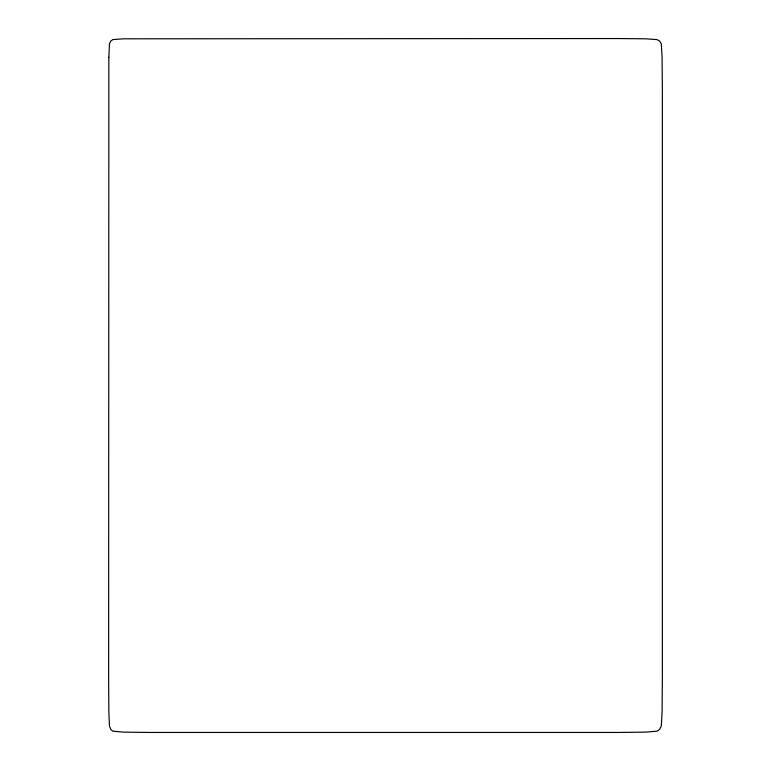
<?xml version="1.0" encoding="UTF-8"?>
<svg xmlns="http://www.w3.org/2000/svg" width="771" height="771" viewBox="0 0 771 771"><rect width="100%" height="100%" fill="white"/><g stroke="black" fill="none" stroke-linecap="round" stroke-linejoin="round"><path stroke-width="1.16" d="M108.846 57.276L108.644 677.256L108.846 711.893L109.463 726.012L110.696 729.231L112.749 731.159L123.389 732.132L150.403 732.45L618.053 732.45L645.761 732.132L657.094 731.159L659.725 729.231L661.306 726.012L662.096 711.893L662.356 677.256L662.356 91.219L662.096 57.276L661.306 43.841L659.725 41.2L657.094 39.61L645.761 38.81L618.053 38.55L123.389 38.81L112.749 39.61L110.696 41.2L109.463 43.841L108.846 57.276"/></g></svg>
